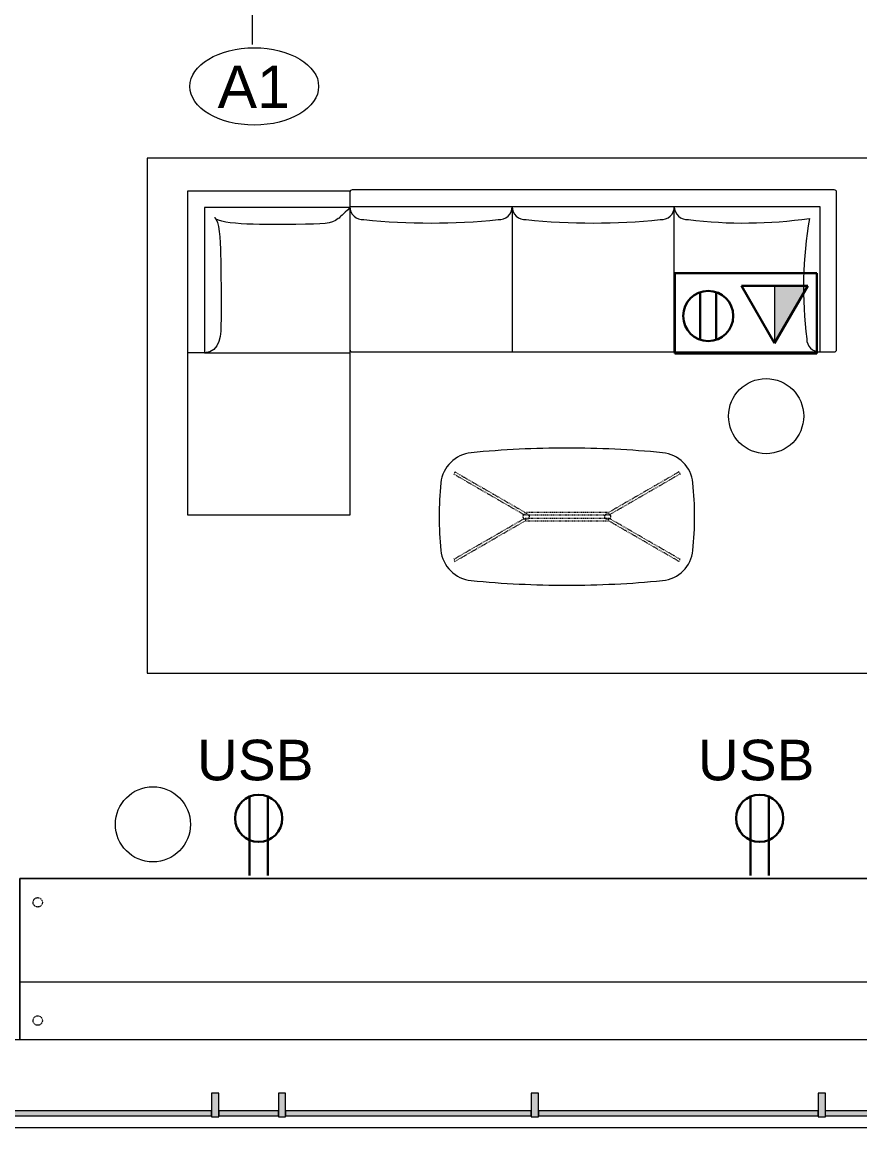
# Model space of a CAD drawing. Header units: inches. Extents: x -1180 to 2011, y -268 to 2143.
# Drawn here: x 75.3 to 250.9, y 717.9 to 949.8 of the extents above; entities that cross this region are included whole.
import ezdxf

# ---------------------------------------------------------------- set-up
doc = ezdxf.new("R2010")
doc.units = ezdxf.units.IN
doc.header["$MEASUREMENT"] = 0
doc.linetypes.add('Dash', pattern=[0.25, 0.125, -0.125])
doc.linetypes.add('Steelcase Hidden Line', pattern=[0.117188, 0.078125, -0.039062])
for name, color, linetype, lineweight in [('A-ANNO-NOTE', 131, 'Continuous', 13), ('A-GENM', 13, 'Continuous', 9), ('A-GLAZ-CURT', 52, 'Continuous', 9), ('A-GLAZ-CWMG', 51, 'Continuous', 13), ('A-WALL', 113, 'Continuous', 13), ('I-FURN', 30, 'Continuous', 9), ('I-FURN-HDLN', 30, 'Dash', 9), ('Q-SPCQ-IDEN', 132, 'Continuous', 9)]:
    doc.layers.add(name, color=color, linetype=linetype, lineweight=lineweight)
doc.styles.add('Arial', font='arial.ttf', dxfattribs={"height": 8.851796})
doc.styles.add('Swis721 Lt BT', font='swissl.ttf', dxfattribs={"height": 8.514638})

# ---------------------------------------------------------------- blocks, each defined once
blk = doc.blocks.new('System Panel - Glazed-5268273-6TH FLOOR POWER _ SIGNAL')
at = {"layer": 'A-GLAZ-CURT'}
blk.add_hatch(color=7, dxfattribs=at).paths.add_polyline_path([(25.75, 1.75), (-25.75, 1.75), (-25.75, 0.75), (25.75, 0.75)], flags=0)
at = {"layer": 'A-GLAZ-CURT', "color": 8, "lineweight": 20}
for p, q in [((25.75, 1.75), (-25.75, 1.75)), ((-25.75, 1.75), (-25.75, 0.75)), ((-25.75, 0.75), (25.75, 0.75)), ((25.75, 0.75), (25.75, 1.75))]:
    blk.add_line(p, q, dxfattribs=at)
blk = doc.blocks.new('System Panel - Glazed-5268274-6TH FLOOR POWER _ SIGNAL')
at = {"layer": 'A-GLAZ-CURT'}
blk.add_hatch(color=7, dxfattribs=at).paths.add_polyline_path([(0.47, 1.75), (-6.25, 1.75), (-6.25, 0.75), (6.25, 0.75), (6.25, 1.75)], flags=0)
at = {"layer": 'A-GLAZ-CURT', "color": 8, "lineweight": 20}
for p, q in [((6.25, 1.75), (-6.25, 1.75)), ((-6.25, 1.75), (-6.25, 0.75)), ((-6.25, 0.75), (6.25, 0.75)), ((6.25, 0.75), (6.25, 1.75))]:
    blk.add_line(p, q, dxfattribs=at)
blk = doc.blocks.new('System Panel - Glazed-5268275-6TH FLOOR POWER _ SIGNAL')
at = {"layer": 'A-GLAZ-CURT'}
blk.add_hatch(color=7, dxfattribs=at).paths.add_polyline_path([(-29.32, 1.75), (-29.32, 0.75), (29.32, 0.75), (29.32, 1.75)], flags=0)
at = {"layer": 'A-GLAZ-CURT', "color": 8, "lineweight": 20}
for p, q in [((29.32, 1.75), (-29.32, 1.75)), ((-29.32, 1.75), (-29.32, 0.75)), ((-29.32, 0.75), (29.32, 0.75)), ((29.32, 0.75), (29.32, 1.75))]:
    blk.add_line(p, q, dxfattribs=at)
blk = doc.blocks.new('System Panel - Glazed-5268276-6TH FLOOR POWER _ SIGNAL')
at = {"layer": 'A-GLAZ-CURT'}
blk.add_hatch(color=7, dxfattribs=at).paths.add_polyline_path([(-29.21, 1.75), (-29.21, 0.75), (29.21, 0.75), (29.21, 1.75), (-22.96, 1.75)], flags=0)
at = {"layer": 'A-GLAZ-CURT', "color": 8, "lineweight": 20}
for p, q in [((29.21, 1.75), (-29.21, 1.75)), ((-29.21, 1.75), (-29.21, 0.75)), ((-29.21, 0.75), (29.21, 0.75)), ((29.21, 0.75), (29.21, 1.75))]:
    blk.add_line(p, q, dxfattribs=at)
blk = doc.blocks.new('Rectangular Mullion - 1_5_ x 2_5_ rectangular-5268262-6TH FLOOR POWER _ SIGNAL')
at = {"layer": 'A-GLAZ-CWMG', "lineweight": 9}
blk.add_hatch(color=7, dxfattribs=at).paths.add_polyline_path([(0.75, -2), (-0.75, -2), (-0.75, 3), (0.75, 3), (0.75, -1.75)], flags=0)
at = {"layer": 'A-GLAZ-CWMG', "color": 8, "lineweight": 20}
for p, q in [((-0.75, 3), (0.75, 3)), ((-0.75, -2), (-0.75, 3)), ((0.75, 3), (0.75, -2)), ((0.75, -2), (-0.75, -2))]:
    blk.add_line(p, q, dxfattribs=at)
blk = doc.blocks.new('Steelcase Coalesse - Await - Table - Freestanding - 25__ H-5521174-6TH FLOOR POWER _ SIGNAL')
at = {"layer": 'I-FURN'}
blk.add_circle((-16.39, 6.49), 7.87, dxfattribs=at)
blk = doc.blocks.new('Seating-Sectional_Left_Armless_Three_Seater-Teknion-STLAE_Infinito-R2014 - Sectional Left Armless Three Seater-5031328-6TH FLOOR POWER _ SIGNAL')
at = {"layer": 'I-FURN'}
for p, q in [((-17.01, 16.5), (-17.01, -16.5)), ((84.49, 17), (-16.51, 17)), ((84.99, -16.5), (84.99, 16.5)), ((-17.01, 13.5), (81.49, 13.5)), ((16.99, 13.5), (16.99, -17)), ((50.99, -17), (50.99, 13.5)), ((81.49, 13.5), (81.49, -17)), ((-16.51, -17), (84.49, -17))]:
    blk.add_line(p, q, dxfattribs=at)
for centre, radius, start, end in [((-16.51, 16.5), 0.5, 90, 180), ((84.49, 16.5), 0.5, 360, 90), ((-14.28, 13.47), 2.73, 179.3954, 274.4296), ((14.27, 13.47), 2.73, 265.5704, 0.6046), ((19.72, 13.47), 2.73, 179.3954, 274.4296), ((48.27, 13.47), 2.73, 265.5704, 0.6046), ((53.72, 13.47), 2.73, 179.3954, 274.4296), ((0, 149.87), 139.83, 264.2291, 275.7709), ((33.99, 149.87), 139.83, 264.2291, 275.7709), ((65.59, 106.88), 96.84, 263.0873, 278.1558), ((162.53, -3.46), 84.47, 170.1427, 187.3368), ((81.49, -14.25), 2.75, 180, 270), ((-16.51, -16.5), 0.5, 180, 270), ((84.49, -16.5), 0.5, 270, 360)]:
    blk.add_arc(centre, radius, start, end, dxfattribs=at)
blk = doc.blocks.new('Seating-Sectional_Chaise_Right_Arm-Teknion-STLAG_Infinito-R2014 - Sectional Chaise Right Arm-5031083-6TH FLOOR POWER _ SIGNAL')
at = {"layer": 'I-FURN'}
for p, q in [((-17, -17), (-17, 17)), ((-17, 17), (50.99, 17)), ((16.99, 13.5), (16.99, 17)), ((50.99, 17), (50.99, -17)), ((16.99, 13.5), (16.99, -17)), ((47.49, 13.5), (16.99, 13.5)), ((47.49, -17), (47.49, 13.5)), ((50.99, -17), (-17, -17))]:
    blk.add_line(p, q, dxfattribs=at)
for points, knots in [([(45.37, 11.38), (44.72, 10.33), (36.2, 10), (24.79, 10), (17.29, 10.07), (16.99, 13.5)], [0, 0, 0, 0, 0.588243, 1.350116, 1.970844, 1.970844, 1.970844, 1.970844]), ([(47.49, -17), (45.96, -15.46), (44.04, -13.54), (44.04, -10.18), (43.73, 10.19), (45.37, 11.38)], [0, 0, 0, 0, 0.229267, 0.96379, 1.67933, 1.67933, 1.67933, 1.67933])]:
    blk.add_open_spline(points, degree=3, knots=knots, dxfattribs=at)
blk = doc.blocks.new('Table-Coffee-Teknion-STMTT_Envita-R2013 - 15_ High-5523224-6TH FLOOR POWER _ SIGNAL')
at = {"layer": 'I-FURN'}
for centre, radius, start, end in [((0, -194.34), 208.71, 90, 95.5109), ((0, -194.34), 208.71, 84.4891, 90), ((-19.36, 6.35), 7.09, 95.5109, 174.1963), ((19.36, 6.35), 7.09, 5.8037, 84.4891), ((43.13, 0), 69.9, 174.1963, 185.8037), ((-43.13, 0), 69.9, 354.1963, 5.8037), ((-19.36, -6.35), 7.09, 185.8037, 264.4891), ((19.36, -6.35), 7.09, 275.5109, 354.1963), ((0, 194.34), 208.71, 264.4891, 270), ((0, 194.34), 208.71, 270, 275.5109)]:
    blk.add_arc(centre, radius, start, end, dxfattribs=at)
at = {"layer": 'I-FURN-HDLN'}
for p, q in [((-23.46, 9.37), (-23.71, 8.93)), ((-23.46, 9.37), (-8.86, 0.94)), ((23.46, 9.37), (8.86, 0.94)), ((23.46, 9.37), (23.71, 8.93)), ((-23.71, 8.93), (-9.11, 0.5)), ((23.71, 8.93), (9.11, 0.5)), ((8.63, 0.87), (-8.63, 0.87)), ((-8.63, 0.37), (8.63, 0.37)), ((-23.71, -8.93), (-9.11, -0.5)), ((-23.46, -9.37), (-8.86, -0.94)), ((8.63, -0.38), (-8.63, -0.38)), ((-8.63, -0.88), (8.63, -0.88)), ((23.46, -9.37), (8.86, -0.94)), ((23.71, -8.93), (9.11, -0.5)), ((-23.46, -9.37), (-23.71, -8.93)), ((23.46, -9.37), (23.71, -8.93))]:
    blk.add_line(p, q, dxfattribs=at)
for centre in [(-8.54, 0), (8.54, 0)]:
    blk.add_circle(centre, 0.632, dxfattribs=at)
for centre, radius, start, end in [((-8.63, 1.32), 0.95, 240, 270), ((-8.63, 1.34), 0.47, 240, 270), ((8.63, 1.34), 0.47, 270, 300), ((8.63, 1.32), 0.95, 270, 300), ((-8.63, -1.33), 0.95, 90, 120), ((-8.63, -1.35), 0.47, 90, 120), ((8.63, -1.33), 0.95, 60, 90), ((8.63, -1.35), 0.47, 60, 90)]:
    blk.add_arc(centre, radius, start, end, dxfattribs=at)
blk = doc.blocks.new('Steelcase Turnstone - Campfire - Lounge - Big - Single Fabric-5636914-6TH FLOOR POWER _ SIGNAL')
at = {"layer": 'I-FURN'}
for p, q in [((-0.01, 0), (-0.01, -33.78)), ((-0.01, -33.78), (-0.01, 0)), ((217.99, -25.83), (217.99, 0)), ((217.99, 0), (217.99, -25.83)), ((-0.01, -12.03), (217.99, -12.03)), ((217.99, -33.78), (217.99, -25.83)), ((217.99, -25.83), (217.99, -33.78)), ((-0.01, -33.78), (217.99, -33.78)), ((217.99, -33.78), (-0.01, -33.78))]:
    blk.add_line(p, q, dxfattribs=at)
at = {"layer": 'I-FURN', "linetype": 'Steelcase Hidden Line'}
for centre in [(4.24, -4), (214.22, -4), (4.24, -28.79), (214.22, -28.79)]:
    blk.add_circle(centre, 0.985, dxfattribs=at)
blk = doc.blocks.new('RUG - RUG-5735749-6TH FLOOR POWER _ SIGNAL')
at = {"layer": 'A-GENM'}
for p, q in [((255.49, 921.25), (93.49, 921.25)), ((93.49, 921.25), (93.49, 813.25)), ((255.49, 813.25), (255.49, 921.25)), ((93.49, 813.25), (255.49, 813.25))]:
    blk.add_line(p, q, dxfattribs=at)
blk = doc.blocks.new('Appliance_Specialty Equipment Tag - Standard-3515593-6TH FLOOR POWER _ SIGNAL')
at = {"layer": 'Q-SPCQ-IDEN'}
blk.add_ellipse((-0.0499, 0.0037), major_axis=(-0.1406, 0), ratio=0.600473, dxfattribs=at)

msp = doc.modelspace()

# ---------------------------------------------------------------- hatches: boundary and pattern name
at = {"layer": 'A-ANNO-NOTE', "lineweight": 9}
msp.add_hatch(color=256, dxfattribs=at).paths.add_polyline_path([(233, 882.5), (239.93, 894.5), (233, 894.5)], flags=0)

# ---------------------------------------------------------------- linework, layer by layer
at = {"layer": 'A-ANNO-NOTE', "lineweight": 30}
for p, q in [((212.12, 897.12), (241.84, 897.12)), ((212.12, 880.3), (212.12, 897.12)), ((241.84, 897.12), (241.84, 880.3)), ((217.4, 883.2), (217.4, 893.14)), ((220.78, 883.2), (220.78, 893.14)), ((226.07, 894.5), (239.93, 894.5)), ((233, 882.5), (226.07, 894.5)), ((239.93, 894.5), (233, 882.5)), ((241.84, 880.3), (212.12, 880.3)), ((122.95, 770.88), (122.95, 787.41)), ((126.78, 770.88), (126.78, 787.41)), ((227.95, 770.88), (227.95, 787.41)), ((231.78, 770.88), (231.78, 787.41))]:
    msp.add_line(p, q, dxfattribs=at)
at = {"layer": 'A-ANNO-NOTE', "lineweight": 9}
for p, q in [((233, 894.5), (233, 882.5)), ((233, 882.5), (239.93, 894.5)), ((239.93, 894.5), (233, 894.5))]:
    msp.add_line(p, q, dxfattribs=at)
at = {"layer": 'A-ANNO-NOTE', "lineweight": 30}
for centre, radius in [((219.09, 888.17), 5.25), ((124.86, 782.85), 4.95), ((229.86, 782.85), 4.95)]:
    msp.add_circle(centre, radius, dxfattribs=at)
at = {"layer": 'A-WALL', "lineweight": 9}
for p, q in [((-47.38, 736.45), (292.8, 736.45)), ((1201.15, 717.95), (-955.72, 717.95))]:
    msp.add_line(p, q, dxfattribs=at)
at = {"layer": 'Q-SPCQ-IDEN'}
msp.add_line((123.52, 955.09), (123.52, 945.1), dxfattribs=at)

# ---------------------------------------------------------------- block references
at = {"layer": 'A-GENM'}
msp.add_blockref('RUG - RUG-5735749-6TH FLOOR POWER _ SIGNAL', (8, 0), dxfattribs=at)
at = {"layer": 'A-GLAZ-CURT', "rotation": 180}
for name, p in [('System Panel - Glazed-5268273-6TH FLOOR POWER _ SIGNAL', (89.25, 722.26)), ('System Panel - Glazed-5268274-6TH FLOOR POWER _ SIGNAL', (122.75, 722.26)), ('System Panel - Glazed-5268273-6TH FLOOR POWER _ SIGNAL', (156.25, 722.26)), ('System Panel - Glazed-5268275-6TH FLOOR POWER _ SIGNAL', (212.82, 722.26)), ('System Panel - Glazed-5268276-6TH FLOOR POWER _ SIGNAL', (272.84, 722.26))]:
    msp.add_blockref(name, p, dxfattribs=at)
at = {"layer": 'A-GLAZ-CWMG', "lineweight": 9, "extrusion": (0, 0, -1)}
for p in [(-115.75, 722.26), (-129.75, 722.26), (-182.75, 722.26), (-242.89, 722.26)]:
    msp.add_blockref('Rectangular Mullion - 1_5_ x 2_5_ rectangular-5268262-6TH FLOOR POWER _ SIGNAL', p, dxfattribs=at)
at = {"layer": 'I-FURN'}
for name, p, rotation in [('Seating-Sectional_Chaise_Right_Arm-Teknion-STLAG_Infinito-R2014 - Sectional Chaise Right Arm-5031083-6TH FLOOR POWER _ SIGNAL', (126.98, 863.42), 89.99999999999993), ('Steelcase Turnstone - Campfire - Lounge - Big - Single Fabric-5636914-6TH FLOOR POWER _ SIGNAL', (292.76, 736.45), 180)]:
    msp.add_blockref(name, p, dxfattribs=dict(at, rotation=rotation))
for name, p in [('Seating-Sectional_Left_Armless_Three_Seater-Teknion-STLAE_Infinito-R2014 - Sectional Left Armless Three Seater-5031328-6TH FLOOR POWER _ SIGNAL', (160.99, 897.62)), ('Steelcase Coalesse - Await - Table - Freestanding - 25__ H-5521174-6TH FLOOR POWER _ SIGNAL', (247.61, 860.68)), ('Table-Coffee-Teknion-STMTT_Envita-R2013 - 15_ High-5523224-6TH FLOOR POWER _ SIGNAL', (189.46, 846.1)), ('Steelcase Coalesse - Await - Table - Freestanding - 25__ H-5521174-6TH FLOOR POWER _ SIGNAL', (119.07, 775.1))]:
    msp.add_blockref(name, p, dxfattribs=at)
at = {"layer": 'Q-SPCQ-IDEN', "xscale": 95.99999999999994, "yscale": 95.99999999999994, "zscale": 95.99999999999994}
msp.add_blockref('Appliance_Specialty Equipment Tag - Standard-3515593-6TH FLOOR POWER _ SIGNAL', (128.72, 935.94), dxfattribs=at)

# ---------------------------------------------------------------- texts
at = {"layer": 'A-ANNO-NOTE', "lineweight": 9, "char_height": 8.515, "width": 27.648, "attachment_point": 2, "line_spacing_factor": 1.00667, "style": 'Swis721 Lt BT'}
for insert in [(124.13, 799.33), (229.13, 799.33)]:
    msp.add_mtext('USB', dxfattribs=dict(at, insert=insert))
at = {"layer": 'Q-SPCQ-IDEN', "insert": (123.82, 940.65), "char_height": 8.852, "width": 18.036, "attachment_point": 2, "line_spacing_factor": 0.938532, "style": 'Arial'}
msp.add_mtext('A1', dxfattribs=at)

doc.saveas('drawing.dxf')
